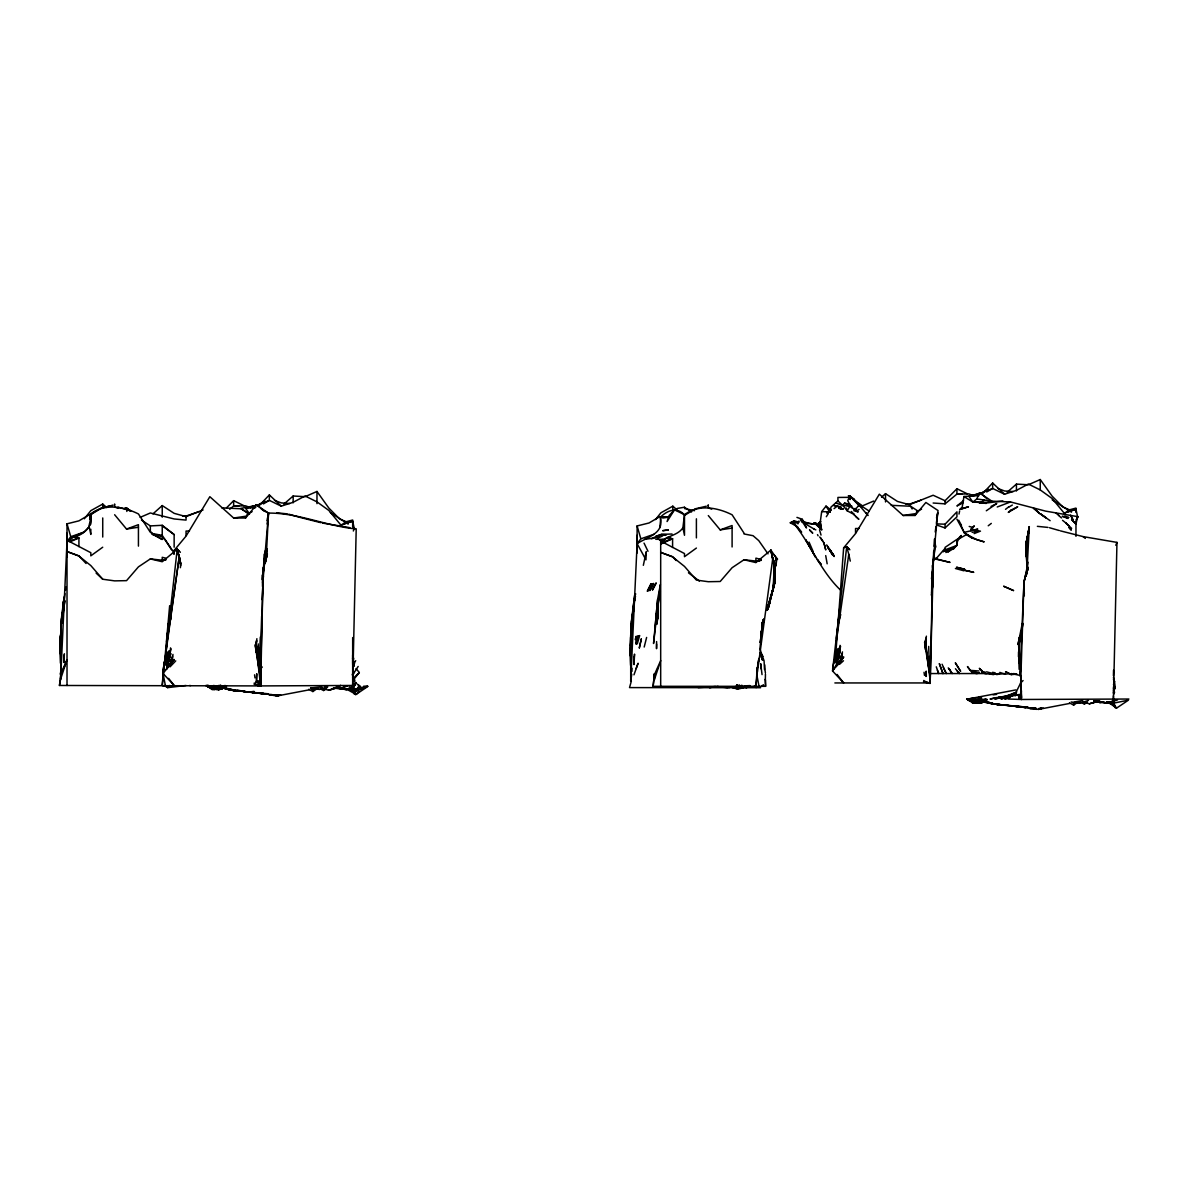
<?xml version="1.0" encoding="UTF-8"?>
<svg xmlns="http://www.w3.org/2000/svg" width="1189" height="1189" viewBox="0 0 1189 1189"><rect width="100%" height="100%" fill="white"/><g stroke="black" fill="none" stroke-linecap="round" stroke-linejoin="round"><path stroke-width="1.5" d="M61.323 628.773L60.639 679.082L59.45 685.473L260.659 685.919L352.672 685.473L353.965 684.18M74.595 537.22C84.36 533.712 93.901 526.266 89.755 514.465L78.92 520.856L67.015 523.814L67.015 685.473M259.93 661.723L260.659 685.919L257.463 685.473M631.879 625.89L630.675 637.423L630.72 681.223L631.745 674.237M633.469 611.978L634.852 593.742L631.448 620.926L630.72 681.223L637.111 543.641C647.485 536.878 665.424 533.311 659.836 516.606L649.016 522.982L637.111 525.939L637.111 553.048M1128.926 699.028L1021.41 699.474L1020.697 675.278M60.565 648.005L60.594 635.298M634.867 598.409L635.446 593.653C631.537 617.344 629.263 641.51 630.675 665.513L630.675 637.423M653.118 686.321L654.307 675.322L653.118 686.321L765.642 686.321L765.553 680.019M776.075 565.979L776.491 558.592L777.145 559.365L770.873 550.076L774.782 569.635L774.084 586.326L774.396 564.909L774.856 570.215L773.727 587.529L774.782 569.635L770.873 550.076L755.907 562.59L744.002 559.751L732.097 567.718L720.207 581.495L708.302 581.718L696.397 580.083L684.492 566.425L672.588 556.898L660.683 552.395L672.588 556.69L676.169 560.524M934.732 538.944L935.609 547.341L935.193 544.28L931.507 578.894M1020.965 694.287L1020.861 696.07L1021.336 690.779L1020.965 694.287L1011.23 695.565L1008.183 699.028L1021.41 699.474L1020.682 682.902L1023.967 582.105L1027.177 567.153L1029.302 526.638L1026.152 543.447L1026.776 557.478M774.708 580.024L774.232 564.478L774.723 571.835M1019.151 669.333L1018.527 651.854M656.596 641.57L656.536 648.689L656.596 644.037M774.886 577.26L772.746 590.77C775.733 580.098 775.154 568.61 772.835 557.894L757.423 672.067M774.648 575.639L773.563 587.411L774.678 571.062L773.192 588.585L766.95 610.329M64.087 597.056L61.367 618.8L60.639 679.082L67.015 659.732L60.461 674.46L60.357 673.063M164.647 665.424L169.507 618.86M834.143 662.882L835.986 651.096L843.64 547.876L855.545 533.564L879.34 494.178L903.15 515.491L915.054 515.476L925.874 502.471L938.032 510.542L936.382 523.234M1018.497 656.714L1019.582 637.2L1018.795 662.927M774.619 573.321L774.634 572.563M773.727 587.529L774.812 570.75M1026.746 557.061L1026.241 551.057M774.544 582.03L774.648 576.041M355.734 660.742L352.657 663.313L352.672 654.901M1018.601 647.128L1021.797 629.457M1025.914 548.694L1027.296 538.305M89.74 525.493L90.825 513.871C104.795 503.14 123.775 506.573 138.429 513.945L150.334 532.271L162.239 539.494L151.82 533.92M659.836 527.634L660.876 516.725C667.356 510.467 676.987 506.841 684.032 514.465L674.475 509.843L669.11 515.536L667.074 521.54L674.475 509.843L677.462 508.402L684.448 507.242L691.567 511.954M765.344 679.707L765.448 674.133M352.672 685.473L356.21 528.837L353.029 528.273M933.633 551.637L930.14 683.393L926.944 682.947M1113.424 699.028L1116.961 542.392L1083.12 536.611L1060.395 530.859M774.767 581.51L774.084 586.326L774.842 578.448M936.531 518.018L937.735 512.697L932.711 566.023L930.14 683.393L926.172 681.728M1026.924 555.322L1026.597 542.957L1028.678 531.944L1026.256 542.288L1028.678 531.944M658.007 608.396L657.131 624.18M631.953 671.399L632.043 668.277M657.799 618.726L658.067 610.076L657.279 620.762L657.948 613.598L657.77 617.076M258.399 655.778L258.206 643.858M64.191 654.708L63.938 662.451L64.369 653.727M260.644 647.351L259.93 669.348L260.703 684.106L259.93 669.348L262.308 667.014M261 636.368L261.654 616.199M262.204 599.702L264.136 554.178M774.619 580.812L773.846 586.147L774.619 577.2M926.053 676.452L926.231 671.161L926.305 676.318M61.367 618.8L60.059 653.608L61.174 639.028M631.448 620.926L630.155 655.734L630.705 648.451M165.375 685.473L163.027 673.45L163.621 666.776L162.239 685.473L167.575 687.034M262.635 582.907L268.536 513.083L256.378 505.013L245.558 518.003L233.653 518.032L209.844 496.705L186.049 536.105L174.144 550.418L173.847 554.104M1020.756 668.01L1019.954 675.976L1023.967 582.105L1027.445 568.639L1023.967 582.105L1024.294 595.867M1026.597 542.957L1026.3 550.18L1026.389 543.893L1026.226 544.83L1029.302 526.638L1026.152 543.447M262.501 586.519L262.427 574.822L263.022 584.631M931.596 593.252L931.923 572.281L932.726 585.374L931.582 594.441M180.401 567.688L180.565 564.047L177.206 549.229L174.144 550.418L174.144 553.94M260.332 637.036L259.202 662.422L260.005 654.455M89.368 523.74L89.22 526.935L83.899 532.137L70.76 536.7L67.015 541.515L60.639 679.082L61.873 669.273M168.63 678.369L174.144 685.473L163.027 673.45L179.167 557.047L180.49 563.214L177.206 549.229L162.239 561.743L150.334 558.919L138.429 566.871L126.539 580.648L114.634 580.871L102.73 579.236L90.825 565.578L78.92 556.051L67.015 551.547L78.92 555.858L86.069 563.497M256.423 681.936L256.735 673.687L256.512 681.892M263.066 571.864L265.444 553.554M267.272 548.649L265.4 562.204L267.332 553.806L267.124 556.363M684.492 514.718L684.492 535.288L682.887 527.782L684.492 514.718C698.463 503.987 717.443 507.421 732.097 514.792L744.002 533.103M1028.039 562.204L1026.152 575.758L1028.084 567.361L1027.876 569.917M931.596 595.109L932.221 578.419L931.7 596.046M266.544 551.027L262.189 579.578M1027.311 564.582L1027.177 567.153L1025.869 551.518L1026.523 556.407M61.248 631.968L60.431 643.65L61.263 630.809M631.255 635.714L631.582 629.263L631.225 634.777M657.027 622.635L657.472 613.91M831.304 510.185L826.013 506.113L821.673 511.642L820.247 522.075L820.915 526.266M258.905 682.694L260.659 685.919L260.629 677.046M776.268 558.607L776.179 559.885L777.606 559.098M933.974 546.256L934.435 539.063M630.631 655.57L630.75 642.119M654.649 674.787L654.307 679.93L660.683 660.579L654.128 675.307L654.024 673.895M931.641 595.362L932.339 584.75M60.981 673.94L59.45 685.473M61.887 622.858L62.987 610.239L61.59 622.397M168.348 625.771L168.942 621.357L166.609 641.57L169.343 619.603M632.726 617.403L633.068 612.38L631.968 620.851L635.446 593.653M64.89 601.144L62.854 613.687L64.86 593.638M657.621 599.405L653.549 643.502L660.341 584.616L657.621 599.405L654.961 629.204M763.308 620.361L760.826 637.973L763.175 619.707M776.179 564.701L776.58 559.202L775.689 558.34L776.09 560.138M63.389 609.853L64.072 600.727M631.255 641.153L631.953 632.028M772.746 590.77L774.693 577.616L774.708 578.404M61.159 627.926L59.926 643.799L60.594 663.388L60.461 646.92M169.15 620.182L167.634 633.722L168.214 627.435M761.881 628.268L761.302 634.569L763.828 618.726M62.11 622.323L62.393 618.637M167.976 630.482L169.328 619.41L168.244 627.034L170.919 617.373M630.512 645.79L630.779 642.402M631.329 635.476L631.909 628.119M762.387 623.393L762.654 621.802L761.644 631.329L762.996 620.257L762.045 626.217L762.818 621.03M169.655 605.677L163.948 669.437M774.396 584.394L774.723 576.442M168.11 629.219L169.269 620.078M773.34 588.733L774.782 579.638L772.895 590.903L773.311 589.224M1026.464 548.426L1026.776 551.859L1027.088 541.069M61.947 622.07L62.393 617.002M632.622 617.448L633.068 612.38M61.769 623.095L62.393 616.08M62.868 610.834L63.953 598.557M167.961 630.987L168.035 630.096L167.159 637.126L167.961 630.987L167.857 631.894M170.547 647.886L169.343 660.727L166.891 666.167L170.815 653.519L167.337 663.447L169.522 659.241M840.043 645.359L838.84 658.186L836.387 663.64L840.311 650.992L836.833 660.921L839.018 656.714M764.497 669.526L764.066 660.772L759.89 648.897L761.703 630.943M264.211 562.828L265.355 550.373M933.707 560.287L935.193 544.28M259.841 664.517L260.45 681.208L263.215 568.55L266.693 555.085L263.215 568.55L260.659 685.919L255.977 645.954L256.467 640.797M929.471 665.691L929.947 678.666L925.473 643.427L925.963 638.27M61.531 622.025L62.393 613.316M62.913 608.099L63.597 601.144L61.873 618.726L63.507 606.033M61.293 628.357L59.881 642.654L61.159 631.612M631.106 629.367L631.968 620.673M632.31 617.195L633.692 603.269L635.506 596.432M632.845 617.24L633.202 613.732M633.737 608.441L634.272 603.165M167.456 635.223L169.641 619.514M168.645 623.333L168.169 627.822L168.942 621.357L168.244 627.064M762.015 626.618L762.61 622.189L760.276 642.417L762.61 622.189L762.149 625.384M162.239 685.473L163.562 673.004M756.858 677.418L755.907 686.321L757.289 667.609L756.694 674.297L759.043 686.321M163.963 666.093L164.468 662.318M758.136 663.165L756.932 670.685M761.123 636.07L762.937 620.926M180.371 552.32L177.206 549.229L166.222 648.05L179.271 556.809L177.206 549.229L179.48 551.428M837.026 674.416L843.64 682.947L832.523 670.923L846.702 546.702L843.64 547.876M956.937 545.439L957.427 541.144L961.217 535.436L956.937 539.955L956.937 545.439L945.047 549.853L953.89 548.56L956.61 545.543L957.427 541.144M63.285 613.212L64.771 600.326M774.396 584.171L774.589 582.491L773.742 587.054L774.693 580.841L774.098 585.374M255.709 642.818L255.977 645.954L256.883 638.701M925.205 640.277L925.473 643.427L926.38 636.16M959.924 509.412L968.411 506.767L959.924 509.412L962.228 506.96L963.982 496.497L979.052 495.59M267.109 524.007L268.253 515.223L267.049 520.544M935.238 532.003L935.921 526.742M62.854 613.687L64.28 603.091M255.977 645.954L256.675 640.678M657.948 603.938L656.521 614.52L660.311 591.245M931.537 595.362L931.998 591.899M925.473 643.427L926.172 638.136M169.462 621.416L168.645 627.287L169.878 620.658M838.944 618.875L838.141 624.745L839.375 618.131M1025.958 546.672L1026.984 539.226M267.882 517.75L268.536 513.083L264.226 511.002M835.718 645.523L848.768 554.282L846.702 546.702L848.976 548.887M267.793 518.181L268.536 513.083C297.904 512.89 325.667 525.716 354.812 528.837M1113.424 677.462L1114.45 681.386L1113.424 688.386L1114.583 692.518M931.671 592.523L932.726 585.374L932.711 566.023M352.657 663.313L353.742 658.275M166.832 640.812L169.239 621L168.407 626.856L171.246 617.121M836.328 638.27L838.735 618.458L837.888 624.329L840.742 614.594M164.141 664.443L165.286 657.517M171.097 648.912L167.337 663.447M636.591 639.994L637.245 636.085L635.654 642.729M757.809 665.29L758.954 658.364M840.593 646.37L836.833 660.921M163.993 664.874L165.152 657.963M757.661 665.706L758.82 658.81M1113.424 675.738L1113.543 670.21M814.302 529.179L805.354 523.903L802.218 519.251L796.927 517.393M1025.958 544.384L1028.559 531.736M65.469 590.339L66.079 587.054M163.131 671.265L164.677 662.972M834.173 660.43L832.627 668.723L834.158 668.649L836.179 664.904L843.774 656.967L839.731 663.046L835.808 666.836L842.392 656.685M1026.226 544.83L1027.623 537.369M763.338 686.321L763.383 684.73M959.018 514.064L959.612 510.973M267.51 518.389L268.536 513.083L266.425 553.598L266.128 550.121M168.541 623.749L169.403 619.38M762.208 624.597L763.07 620.227M635.491 639.355L636.1 636.323L635.372 639.652M1022.302 623.393L1017.947 644.646L1019.582 637.2M267.332 553.806L265.4 562.204M320.54 689.011L323.646 690.527L323.854 689.546L320.896 687.97L328.61 690.259L338.999 687.346M1028.084 567.361L1026.152 575.758M1079.746 701.807L1084.398 704.081L1084.606 703.1M89.829 519.043L90.795 514.584L93.53 512.34L101.719 507.926L112.613 505.384L101.719 507.926L90.795 514.584M1018.661 644.007L1020.296 636.457M168.853 658.424L170.116 652.642L165.539 664.755L169.745 650.769M838.349 655.882L839.612 650.115L835.035 662.214L839.241 648.243M168.035 651.869L165.598 659.732M837.532 649.343L835.094 657.205M1021.381 631.597L1023.179 623.482M767.128 609.392L774.292 583.636L769.699 602.6L772.984 589.432L771.483 595.258M772.36 591.959L774.292 583.636M1113.424 695.803L1113.424 703.175L1128.42 700.158L1116.516 708.154L1115.119 707.529L1113.424 703.175L1114.405 699.102M114.367 505.117L114.634 504.002L114.634 506.99L118.038 508.342M708.035 505.949L708.302 504.835L708.302 507.837L711.706 509.174M830.204 511.924L826.86 512.831L830.204 511.924L830.962 507.108L837.918 500.926L837.918 497.433L848.129 497.359M1026.687 540.178L1027.207 538.082M644.2 647.024L646.623 637.438M768.689 606.286L772.984 589.432M354.456 662.868L353.683 665.87L354.768 662.02M769.015 605.246L767.247 610.12L770.145 601.129L767.425 609.823M355.095 685.429L355.883 682.427L352.672 688.936L349.343 689.992L352.197 690.482L351.35 688.669M769.982 602.02L767.47 609.883M761.911 627.911L764.141 619.841M631.359 681.044L629.531 687.599L760.633 687.718M802.218 519.251L801.668 521.198L805.354 523.903L805.012 522.268L802.189 522.12L800.39 519.861L802.947 520.693L803.036 521.971M168.764 650.963L166.46 659.018L168.199 657.591M637.274 643.873L639.682 635.521M838.26 648.421L835.956 656.491L837.695 655.05M766.86 610.106L773.192 588.585L774.232 564.894L774.5 566.529L772.835 557.894M1075.971 524.171L1071.616 519.474L1075.971 524.171L1077.576 516.621L1045.666 511.136L1010.516 501.951L991.834 501.163L976.853 498.964L972.81 502.055L963.982 496.497M768.272 607.742L769.432 603.804L767.589 609.065M1113.499 684.626L1114.45 681.386L1113.543 678.993L1114.286 684.596M266.752 556.363L264.27 564.195M1027.504 569.917L1025.022 577.75M643.338 565.325L646.251 551.711L645.969 559.841L637.111 543.641L640.841 538.825L653.98 534.277M798.859 521.064L798.012 523.829L794.178 520.945L790.313 522.803L797.745 526.905M767.841 608.753L769.506 603.373L767.722 609.125M173 654.426L170.934 660.861L172.673 659.449L166.311 669.377L174.293 659.494L163.027 673.45M842.496 651.899L840.43 658.32L842.169 656.923L840.058 661.188L832.523 670.923L834.158 668.649M346.475 689.07L354.664 693.663L352.672 689.62L367.669 686.603L355.764 694.599L354.367 693.975L352.672 688.936L354.218 684.299L352.91 686.558L348.749 689.338M1106.038 702.313L1109.619 703.264L1115.416 707.217L1113.424 702.491L1114.465 699.4M358.157 666.464L352.672 674.832L354.114 680.628L352.672 677.165L352.821 678.964L353.683 671.83M354.307 685.265L355.11 684.136M633.975 674.832L638.092 663.239L636.1 668.56M769.12 604.874L767.291 609.749M657.844 668.159L657.591 668.827M1113.692 691.418L1115.223 687.272L1114.45 681.386M352.672 662.184L353.46 660.058M63.924 667.98L67.015 659.732M776.209 560.153L775.659 558.34L776.135 560.138L776.58 559.216M265.043 561.386L265.667 559.737M353.341 530.993L354.277 528.54L352.672 521.228L340.767 524.929L328.863 510.453L316.973 501.862L305.068 495.991L293.163 502.278L281.258 506.157L269.353 500.391L257.463 505.236L240.683 508.416L249.512 513.975L245.558 508.164L255.754 507.51M1025.795 574.941L1026.434 573.291M254.788 507.777L256.021 504.671M976.853 498.964L979.305 492.751L991.834 501.163L986.974 502.367L972.81 502.055L968.842 496.244L980.747 493.45L988.178 489.125M1023.075 680.569L1020.682 682.902L1014.737 694.896L1016.967 694.881L1014.841 695.728M1115.787 545.275L1116.961 542.392M767.485 609.615L768.555 607.118M1113.603 691.062L1115.223 687.272M172.925 656.194L170.934 660.861L172.717 657.636M842.421 653.653L840.43 658.32L842.213 655.109M767.158 610.12L768.644 606.717M866.142 512.712L868 515.55L853.984 499.142L849.823 495.947L847.757 500.673L850.819 506.677L858.131 511.998L855.575 509.293M308.724 689.323L312.87 691.552L313.599 689.902L316.675 688.357M1069.476 702.877L1073.637 705.107L1074.366 703.442L1077.427 701.911M352.212 674.802L353.534 671.815M648.659 590.799L652.285 583.71M172.895 659.211L170.562 663.73L166.683 667.445M1078.096 516.918L1076.164 520.292L1077.576 516.621L1075.971 509.308L1064.066 513.009L1052.161 498.518L1040.256 489.942L1028.351 484.057L1016.446 490.358L1004.556 494.238L992.652 488.471L980.747 493.316L987.078 498.86M761.763 686.321L762.342 685.34M846.36 508.045L847.163 510.794L842.644 505.132L844.606 503.081L849.823 506.514L847.163 510.794L854.43 514.659L851.324 511.508M826.31 516.71L828.243 513.663M973.152 527.53L974.281 525.806L970.744 529.521L973.152 527.53L969.213 526.445M936.115 558.013L933.142 559.707L935.981 558.83L944.393 549.125L946.622 550.046L942.996 551.637L953.89 548.56L945.879 552.513M175.734 660.891L169.997 666.895M682.887 527.782C677.804 535.704 666.851 535.511 660.683 542.362L664.027 541.099M84.33 518.79L90.825 510.661L102.73 504.062L106.698 507.495M245.558 518.003L247.416 513.93M655.511 519.563L660.921 512.786L672.811 506.187L676.779 509.635M915.054 515.476L916.912 511.389M352.851 676.184L354.144 678.964L359.316 672.543L356.046 668.619M358.097 684.745L360.43 686.662L353.965 691.686L352.39 688.461L354.188 686.439M358.885 691.597L356.418 694.287L352.672 689.62L352.672 637.557M340.649 685.295L338.954 687.093L336.145 686.856M165.197 685.161L167.575 687.628L169.611 685.473M258.652 506.157L269.353 494.921L281.258 506.157M981.936 494.238L992.652 483.002L1004.556 494.238M945.047 527.946L945.047 524.215L956.937 511.864L956.937 516.829L945.047 527.946L936.546 524.943M214.332 689.07L218.702 689.546L224.052 687.792L221.095 689.189L218.182 689.575L222.967 688.268L226.133 686.023L221.095 689.189L214.332 689.07L219.95 689.323L226.49 685.949L223.814 686.172M975.099 702.61L979.468 703.1L984.804 701.347L981.861 702.744L978.948 703.13L983.734 701.822L986.885 699.578L981.861 702.744L975.099 702.61L980.702 702.877L987.242 699.504L984.566 699.727M226.505 507.866L233.653 500.658L244.072 505.756M933.142 503.021L945.047 503.854L945.047 500.732L956.937 488.738L967.356 493.836M981.222 502.531L986.305 503.393L979.201 502.858L981.222 502.531L983.987 499.811M1014.737 694.896L1016.402 693.276M354.144 678.964L353.817 677.849L359.316 672.543M839.493 664.354L843.477 660.757M152.98 513.841L162.239 505.578L174.144 513.336L186.049 516.635L203.051 509.947M881.569 497.195L885.523 493.658L897.427 501.416L909.332 504.716L933.142 495.248L945.047 500.732M283.903 504.091L293.163 496.006L305.068 496.69L316.973 491.458L328.863 508.104L339.578 518.909M1007.202 492.172L1016.446 484.086L1028.351 484.77L1040.256 479.539L1052.161 496.185L1062.877 506.99M951.423 549.125L948.064 551.964L950.279 550.299M986.305 510.78L996.768 503.527L991.076 506.395M1113.662 700.113L1109.515 702.892M684.463 515.432L695.387 508.773L706.281 506.232M229.685 509.264L233.653 505.994L245.558 505.83L250.656 507.733M945.047 503.854L956.937 494.074L968.842 493.911L973.94 495.813M963.551 500.584L956.937 505.994L963.179 502.724M226.222 688.624L223.235 687.599M986.974 702.179L989.575 702.283M83.899 532.137L73.436 536.715L67.015 541.768L78.92 537.904L78.92 546.628M670.566 537.458L667.103 537.562L660.683 542.615L672.588 538.751L672.588 547.475M988.237 525.776L991.299 523.398M1005.522 509.338L1008.703 506.871M212.177 688.669L209.309 686.588L215.358 686.885L219.341 685.473L209.591 687.48L209.309 686.588L212.177 688.669L211.568 689.144L206.247 685.473L207.659 685.711M972.929 702.223L970.075 700.143L976.124 700.44L980.108 699.028L970.343 701.034L970.075 700.143L972.929 702.223L972.32 702.699L966.999 699.028L969.838 699.474M70.359 540.267L67.015 541.515L73.436 536.715L76.899 536.611M821.748 529.774L815.817 522.803L814.123 522.788L821.748 529.774L818.374 523.383L820.915 521.525M102.73 547.222L90.825 555.843L90.825 552.707L67.015 540.252M696.397 548.055L684.492 556.69L684.492 553.554L660.683 541.084L660.683 686.321M221.838 686.633L225.211 685.473C217.973 689.724 202.115 692.132 220.396 685.473L212.326 689.308L216.309 689.367L223.77 686.053L218.865 686.395L212.326 689.308M982.59 700.187L984.522 699.608L977.061 702.922L973.078 702.862L979.617 699.949L985.963 699.028C977.908 703.799 963.016 705.136 981.698 699.028L966.672 699.028L970.343 701.034L972.587 700.098L969.065 700.529L966.672 699.028M818.374 523.383L820.247 522.075L821.213 527.322M312.87 691.552L316.987 688.713M1073.637 705.107L1077.754 702.268M956.937 539.375L945.047 547.401L945.047 550.225M859.097 509.412L856.333 511.225L853.434 508.833L856.273 508.402L858.815 505.34L849.823 495.947L848.337 495.843L853.984 499.142M1113.424 702.491L1110.095 703.546L1106.974 702.105M952.538 548.174L956.61 545.543M323.646 690.527L326.663 688.654M1084.398 704.081L1087.43 702.194M211.612 686.96L214.109 685.473L208.298 686.974L205.92 685.473L209.591 687.48L211.835 686.543L208.298 686.974M972.379 700.514L974.861 699.028L969.065 700.529M263.408 503.898L269.353 500.391L269.353 494.921M986.692 491.978L992.652 488.471L992.652 483.002M264.894 501.045L257.463 505.37L263.795 510.78L261.194 508.743M1008.718 507.168L1012.344 505.057M980.494 531.097L974.118 533.593M67.015 541.515L70.047 539.791M355.199 689.605L360.43 686.662L357.161 683.987M956.937 539.955L966.375 534.664L972.26 538.156L984.195 541.872L977.908 540.044M219.356 688.327L214.079 689.516L223.16 686.216M980.122 701.882L974.831 703.071L983.912 699.771M834.054 508.624L837.145 506.172L841.351 507.406L838.988 508.416L841.351 507.406L833.757 505.444L840.207 506.826M226.133 686.023L217.186 689.605M986.885 699.578L977.938 703.16M216.576 687.376L212.058 689.248L220.946 685.473L218.865 686.395M977.328 700.93L973.078 702.862M1117.497 699.949L1107.479 703.16L1096.303 701.882M216.116 687.361L212.058 689.248L220.946 685.473M979.483 699.831L972.81 702.803L981.148 699.028L972.32 702.699L978.725 699.92M217.959 686.365L211.568 689.144L220.396 685.473M247.669 513.886L252.098 511.642M917.165 511.344L921.579 509.1M316.571 688.476L313.599 689.902L310.478 688.357L319.544 689.382L327.748 686.87L324.374 686.603M1077.323 702.015L1074.366 703.442L1071.23 701.911M657.591 538.275L662.719 535.867M1016.714 692.057L1010.739 694.866L994.747 699.028L1010.784 695.654M976.868 700.916L972.81 702.803L981.698 699.028L979.617 699.949M363.656 686.216L367.669 686.216L354.322 692.266M353.594 687.049L350.785 688.327L353.742 687.093M1114.361 700.603L1111.552 701.882L1114.494 700.648M70.002 541.902L78.92 537.904L73.436 536.715M660.683 544.086L672.588 538.751L667.103 537.562M1041.148 708.109L1038.071 709.461L1069.743 703.427M140.139 517.378L150.334 512.979L174.144 518.954L186.049 520.098L186.049 516.635M873.633 501.059L861.728 506.187L869.159 511.062M211.583 688.788L216.695 686.469L215.358 686.885M665.706 535.332L660.49 534.708L652.196 538.275L644.676 539.36M972.334 702.342L977.447 700.024L976.124 700.44M997.229 506.99L1010.516 501.951M224.052 687.792L218.702 689.546M984.804 701.347L979.468 703.1M986.558 671.844L996.798 674.475L999.176 673.554L993.276 674.49L989.352 673.554M1015.332 692.548L1006.771 695.877L990.051 699.028L996.62 697.542M330.349 689.739L334.733 688.104M1091.116 703.293L1099.766 700.901L1089.362 703.814L1083.194 701.971M114.634 514.733L126.539 529.046L138.429 524.676L138.429 546.123M708.302 515.58L720.207 529.878L732.097 525.523L732.097 546.97M741.208 685.548L739.008 686.321L741.981 685.31M197.939 512.028L186.049 516.056L182.645 516.026M921.237 500.108L909.332 504.136L905.929 504.106M220.961 687.718L216.071 689.546M981.713 701.272L976.823 703.1L974.148 702.283M356.893 689.352L361.397 687.881L360.683 687.272M340.767 525.048L352.672 521.228M1064.066 513.128L1075.971 509.308M655.689 536.254L660.49 534.708M341.763 687.792L347.381 686.008L344.394 686.677M1015.302 694.599L1001.019 699.028L1006.191 697.675M328.61 690.259L336.026 687.955M1089.362 703.814L1096.793 701.51L1093.791 700.767M1073.043 702.119L1080.296 702.937L1088.5 700.425M308.991 689.873L277.319 695.907L279.905 695.119M277.319 695.907L280.678 694.881L275.774 695.818L270.141 694.852L279.222 695L269.13 694.733L272.177 694.644M1043.11 707.931L1038.339 709.001M1099.795 702.877L1102.5 702.075M220.693 688.178L223.993 687.227M981.46 701.733L984.745 700.767M1009.743 697.601L1004.69 699.028L1009.729 697.794M1007.915 697.23L1013.86 695.565M247.253 507.792L257.463 504.983M972.245 495.412L980.747 493.063M344.171 522.283L352.672 520.009L352.672 526.995M1067.454 510.363L1075.971 508.089L1075.971 512.429M969.763 699.251L967.861 699.028L1015.852 689.917M858.324 506.128L861.728 505.251L852.795 499.321M260.198 680.732L256.705 681.297M651.319 538.766L659.167 536.848M155.848 535.719L162.239 535.392L173.386 551.904M972.156 532.39L978.919 530.755L975.277 531.528M659.523 540.311L663.625 539.33L655.778 539.286M744.225 687.599L737.67 689.159L732.32 687.599M715.525 686.558L709.58 687.465L718.379 686.603L709.328 687.539M367.669 686.216L352.672 689.62L355.764 694.599M968.693 699.028L973.598 697.958M970.744 530.695L977.819 529.135L964.13 532.39L972.26 538.156M353.088 688.268L346.712 689.605L335.551 688.327M275.774 695.818L279.4 695.089M255.694 682.352L257.641 681.208M1021.41 699.474L1018.393 694.762L1015.079 695.52M1038.146 709.06L1041.386 708.451L1038.577 708.659M150.334 558.919L162.239 560.212L165.643 559.618M761.005 560.168L755.907 561.059L744.002 559.751M321.996 686.915L310.686 687.955M1075.019 701.822L1082.763 700.47M776.031 558.458L777.294 559.172L774.128 554.832M254 691.344L249.244 692.102L253.97 691.76M761.807 656.462L760.41 652.553L763.056 659.954M715.288 686.588L698.166 687.599M1009.624 673.568L1005.404 674.208L999.8 672.409M126.539 529.046L138.429 527.247M720.207 529.878L732.097 528.094M233.653 518.032L245.558 516.264M903.15 515.491L915.054 513.722M762.654 656.328L761.317 654.426M761.837 654.5L762.744 656.328M668.56 517.2L662.853 518.003L660.876 516.725L668.56 517.2L660.876 516.725M218.182 689.575L219.95 689.323M978.948 703.13L980.702 702.877M993.097 694.866L996.605 694.406M1002.907 500.97L987.806 502.858L972.81 502.055M666.375 534.693L660.861 534.411L672.053 534.01M165.643 558.176L162.239 557.299L162.239 560.153L165.672 559.796M761.049 560.435L755.907 561.059L759.444 560.777M167.575 687.628L186.049 685.473M996.798 674.475L1004.958 673.554M1011.274 674.639L1005.626 671.696L1011.274 674.639L1016.877 674.059L1013.459 673.554M978.473 697.363L981.624 697.081M158.969 535.674L162.239 535.392L162.239 525.3L150.334 525.91L141.417 520.054M162.239 560.212L165.776 559.93M272.296 694.718L251.459 692.295M1038.577 708.659L1041.386 708.451M718.171 686.558L714.752 686.796L720.876 687.049M1004.631 705.092L1025.602 707.47L996.352 704.349L986.201 702.238M971.681 671.978L979.216 672.915L971.681 671.978L967.445 666.568L969.407 669.244M750.006 685.592L744.269 685.875L749.174 686.216M222.551 688L225.078 687.881M986.528 673.554L975.872 673.554M268.238 693.782L243.745 691.537L264.835 693.915L255.382 692.83M978.993 670.982L969.912 670.358M998.27 697.17L1003.338 696.977M754.762 685.667L755.847 685.652M918.22 511.24L910.655 506.246L891.245 505.325M795.411 522.803L790.313 522.803L794.178 520.945L799.008 522.06M929.739 673.554L977.343 673.554M834.871 682.947L927.702 682.947L923.734 680.48M858.934 528.511L855.545 528.496L855.545 533.044M189.437 531.052L186.049 531.037L186.049 535.57M1012.225 705.85L1028.099 707.187M223.844 687.718L230.517 689.1M1104.418 702.238L1094.148 701.347M821.673 511.642L829.58 511.835L826.013 506.113M272.103 694.852L269.16 694.777L272.073 694.837M729.452 687.599L716.789 686.692M982.679 672.038L985.265 672.127M967.861 699.028L969.421 699.087M986.766 702.313L996.352 704.349L1000.529 704.72L992.637 703.843L1027.519 707.277M208.655 685.533L207.109 685.473L208.996 685.696M263.78 693.618L257.106 693.038L263.468 693.455M1020.771 706.875L1024.249 707.009L1020.712 706.861M936.546 523.873L945.047 524.215M962.05 494.282L956.937 494.074L956.937 488.738M238.751 506.202L233.653 505.994L233.653 500.658M1096.748 701.718L1103.674 702.134M335.982 688.163L342.908 688.58M716.283 686.737L727.475 687.599M348.957 687.019L353.103 687.287M1027.415 707.232L1017.873 706.578L1025.602 707.47M242.734 690.854L236.804 690.467L242.393 690.883M1013.058 491.592L1004.556 490.983L997.749 488.426M289.759 503.512L281.258 502.902L274.466 500.346M129.185 510.349L125.053 507.762L130.686 511.062L126.539 507.866L126.866 511.448M221.749 507.852L241.159 508.773L248.724 513.767M1094.564 701.183L1097.536 701.436M1002.713 704.899L1008.064 705.359M241.962 691.344L247.312 691.805M246.881 691.835L223.978 688.342M1000.499 704.72L988.594 703.1M1037.373 526.341L1047.985 527.426M276.621 512.786L287.233 513.871M243.745 691.537L248.07 691.983M243.864 691.537L253.361 692.593M804.864 523.13L814.123 524.186L805.012 522.268M992.637 703.843L996.635 704.304L990.63 703.204M226.802 689.026L231.454 689.561M231.959 690.304L235.868 690.764L227.827 689.546M1094.088 700.975L1097.388 701.376M1077.308 702.58L1080.296 702.937M316.556 689.026L319.544 689.382M338.271 688.015L343.666 688.684L333.396 687.792M1021.559 707.054L1030.135 708.495L1035.961 708.064L1029.927 708.332L1036.526 709.372M995.282 704.141L996.635 704.304L991.983 703.635L999.622 704.676M985.012 702.387L989.129 702.922L986.469 701.882M1018.928 706.786L1013.548 706.088L1019.047 706.816M992.533 703.814L998.552 704.572L989.991 703.353M1020.355 675.471L1011.23 673.554M1104.418 702.729L1107.479 703.16L1100.702 702.015M343.666 689.174L346.712 689.605L338.241 688.178M207.807 685.726L209.086 685.919M222.789 687.718L237.8 691.017L231.231 690.081M231.736 690.155L233.876 690.467M934.138 558.741L950.07 562.412L935.981 558.83M229.224 689.798L235.6 690.794M333.633 524.899L343.978 526.593M322.368 523.056L332.385 524.721M345.092 526.816L349.863 527.693M992.547 672.32L995.178 672.796M744.002 533.965L753.068 535.704L758.76 540.623L768.005 553.851M152.147 533.475L159.4 534.857L165.093 539.776L171.498 549.704M842.644 505.132L849.823 506.514M190.537 685.592L189.631 685.473M1112.116 702.223L1112.949 704.037L1107.286 701.986M694.569 510.69L684.715 508.61L684.448 507.242M117.919 507.168L130.567 510.735M987.925 702.61L994.628 704.037M844.606 503.081L849.541 504.195M983.987 672.439L981.49 671.83L984.329 672.796M320.748 522.655L299.643 517.304M761.005 559.454L755.907 558.146L755.907 562.427M955.406 568.505L963.907 570.794M743.274 686.618L746.96 687.599L743.66 686.603M1045.577 517.676L1040.643 514.034L1050.125 520.678M853.821 510.676L857.135 511.627M1049.53 527.738L1059.25 530.517M288.778 514.183L298.498 516.977M923.496 681.594L927.702 682.947L925.057 681.981M254 684.121L258.206 685.473L257.805 681.936M1064.779 516.071L1068.866 517.393M255.561 684.507L258.206 685.473L254.238 683.006M221.154 687.688L228.377 689.367L224.379 687.822M1112.949 704.037L1107.405 701.867M347.842 688.847L352.197 690.482M835.704 502.873L842.882 505.622L837.918 500.926M1106.9 701.956L1109.857 703.085M358.335 686.662L361.397 687.881M814.123 529.179L815.847 529.878M347.991 688.966L351.216 690.274L348.169 688.966M1064.066 507.569L1070.858 510.363M340.767 519.489L347.574 522.283M968.574 699.281L970.863 700.336M972.81 701.882L975.411 703.071M978.027 540.326L964.264 533.103M688.461 572.816L699.37 581.094M1052.161 499.841L1071.497 512.177M330.364 512.563L348.214 524.096M993.276 674.49L984.878 673.628L979.32 668.307L982.055 670.864M1040.643 514.034L1046.275 517.854M162.239 525.776L174.144 534.56L174.144 547.193M814.123 522.788L821.554 528.347M162.239 525.3L174.144 534.56M1062.535 520.306L1065.953 523.056M1083.12 536.611L1085.334 538.424M354.604 681.862L356.076 683.095M1068.911 525.687L1065.656 522.907L1071.661 528.362M96.116 573.098L102.73 579.236M1058.596 515.446L1061.524 517.958M1055.683 512.801L1058.745 515.461M819.756 536.967L824.245 543.254M855.56 516.294L858.859 519.311L853.702 514.451M849.823 499.187L849.823 495.947L861.728 507.079M846.702 546.702L849.853 549.779M735.025 686.573L737.67 689.159L735.753 686.306M1110.853 702.922L1114.613 706.771M126.539 507.866L129.096 510.557M754.376 685.741L756.1 687.599M352.524 658.29L353.356 659.211M841.485 590.992C821.109 572.117 811.388 545.483 794.386 524.126M794.594 524.022L801.624 532.226L794.445 523.977M821.257 564.344L817.333 559.543L820.945 564.314M955.451 668.723L959.285 673.554L957.294 671.086M948.242 667.936L952.121 673.554L948.956 668.486L950.457 670.789M153.143 534.872L150.334 531.171L150.334 525.91M354.307 666.152L352.672 663.908L352.791 665.439M827.93 547.639L833.548 555.649L826.667 544.919M802.278 521.763L806.528 527.975L804.656 524.423M739.082 684.805L741.074 687.599M1113.424 703.175L1116.516 708.154M830.725 551.28L834.128 556.556M820.544 537.666L823.115 541.679M736.749 684.79L738.547 687.599L737.061 684.76M1115.416 707.217L1114.554 705.776L1115.119 707.529M354.664 693.663L353.802 692.221L354.367 693.975M956.937 519.207L964.13 532.39L960.727 524.795M958.691 520.232L961.47 525.345M910.655 506.246L912.112 508.966M817.512 534.634L818.091 535.808M644.037 543.105L647.99 551.31M943.263 667.386L944.765 670.522M945.062 670.878L946.266 673.554L942.089 664.235M809.04 542.095L813.335 551.949M353.817 677.849L354.902 680.554M776.328 557.507L776.952 559.068M937.393 670.254L938.671 673.554L936.278 666.821M849.823 504.047L850.819 506.677M851.577 505.815L852.364 508.298M637.111 525.939L640.841 538.825M67.015 523.814L70.76 536.7M819.518 529.759L821.034 535.08M352.672 674.832L353.832 678.964M177.206 549.229L180.252 561.832M770.873 550.076L774.158 564.062M773.474 560.614L773.058 558.815L774.5 566.529M848.768 554.282L850.284 561.104M179.271 556.809L180.787 563.631M89.22 526.935L90.825 534.441L90.825 529.298M1113.424 692.459L1113.766 694.183L1113.484 689.769M352.672 678.904L353.014 680.628M180.49 563.214L179.286 557.032L180.297 562.486M179.167 557.047L180.832 565.682M928.683 646.415L929.605 673.494L924.566 642.238M259.44 656.165L260.109 676.021L255.07 644.765M180.55 564.136L179.39 557.968L180.252 563.378M774.634 566.96L772.954 557.864L774.827 570.021L774.396 564.909M825.716 555.605L827.158 563.809M924.031 672.275L924.492 675.382M254.55 674.817L254.996 677.923M1026.776 557.834L1026.077 545.751L1026.211 551.919M352.836 662.065L353.237 664.844M764.899 669.11L765.419 673.004M1025.869 551.518L1026.731 558.25M925.711 642.848L928.609 666.509M762.045 674.609L760.678 663.685L761.198 668.976M256.215 645.389L259.113 669.035M1018.557 695.491L1018.958 699.028M932.295 565.459L932.562 567.985M849.823 495.947L850.165 499.529M925.012 642.833L925.607 649.907L925.072 643.264M255.516 645.359L256.125 652.449L255.576 645.805M765.136 679.365L765.523 686.321M1020.682 682.902L1021.47 697.661L1021.381 690.601M257.894 646.266L258.043 649.372M637.111 539.925L636.918 535.347L636.947 552.053M67.015 537.8L66.837 533.222L66.866 557.359M929.129 656.417L929.337 661.991M1023.967 582.105L1024.324 594.069M263.468 577.096L263.215 568.55L263.23 586.147M1026.077 545.751L1026.196 552.781M764.75 664.859L764.809 668.263M1109.605 701.629L1109.619 703.264M262.724 580.96L262.754 584.498M1075.971 521.287L1075.971 536.313M1040.256 479.539L1040.256 489.987M1016.446 484.086L1016.446 490.908M885.523 493.658L885.523 501.951M696.397 518.805L696.397 537.889M672.811 506.187L672.811 510.274M316.973 491.458L316.973 503.646M293.163 496.006L293.163 502.828M162.239 505.578L162.239 517.185M102.73 504.062L102.73 508.149M102.73 517.958L102.73 537.042M90.825 513.871L90.825 524.156M634.272 656.848L634.034 664.592L634.54 654.113L634.272 656.848M641.317 638.924L639.325 647.886L641.317 638.924M638.434 635.818L636.249 644.126L638.434 635.818M651.007 583.888L647.396 591.126L651.007 583.888M656.075 583.115L652.553 589.848L656.075 583.115M653.549 583.517L649.952 590.472L653.549 583.517M1010.799 510.244L1008.272 512.414L1017.725 506.796L1010.799 510.244M668.367 529.878L662.868 530.68L668.367 529.878M842.288 508.862L840.118 509.011L843.402 508.966L842.288 508.862M1035.782 708.481L1029.927 708.332L1035.782 708.481M261.758 693.38L252.796 692.533L261.714 693.38M991.403 703.457L985.963 702.179L991.403 703.457M230.651 689.902L225.197 688.624L230.651 689.902M1064.408 516.621L1062.238 516.308L1068.108 518.463L1064.408 516.621M969.273 571.3L964.651 570.304L973.776 572.34L969.273 571.3M960.444 568.208L956.506 567.242L964.74 569.308L960.444 568.208M746.291 687.599L743.08 686.633L746.291 687.599M1013.518 590.547L1003.754 586.296L1013.518 590.547M960.549 671.205L955.406 662.942L960.549 671.205M1036.986 510.943L1033.39 508.119L1039.885 513.826L1036.986 510.943M812.622 533.044L809.575 529.997L812.622 533.044M1069.015 527.485L1071.111 529.937L1069.015 527.485M833.221 554.594L829.09 548.619L834.039 555.798L833.221 554.594M832.315 553.792L829.937 550.269L832.478 554.817L827.395 546.39L832.315 553.792M1072.968 519.742L1070.695 515.372L1072.968 519.742M815.684 557.403L805.845 539.895L815.684 557.403M762.03 658.29L761.183 656.521L762.342 660.014L762.03 658.29M942.966 673.554L939.369 663.744L942.966 673.554M824.661 545.721L823.873 542.719L825.761 549.942L824.661 545.721"/></g></svg>
